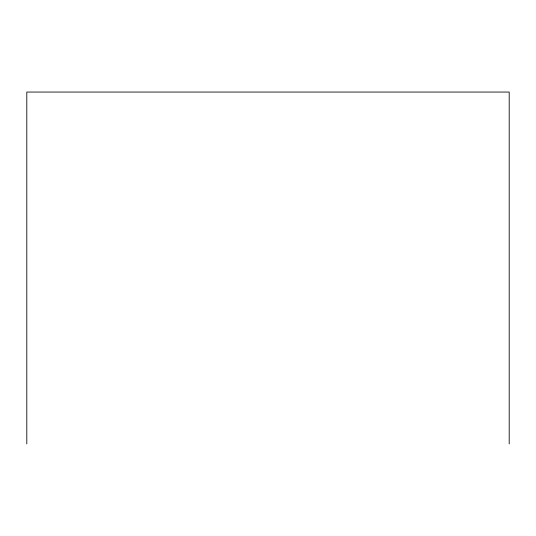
<?xml version="1.0" encoding="UTF-8"?>
<svg xmlns="http://www.w3.org/2000/svg" width="536" height="536" viewBox="0 0 536 536"><rect width="100%" height="100%" fill="white"/><g stroke="black" fill="none" stroke-linecap="round" stroke-linejoin="round"><path stroke-width="0.8" d="M509.2 443.949L509.2 92.051L26.8 92.051L26.8 443.949"/></g></svg>
